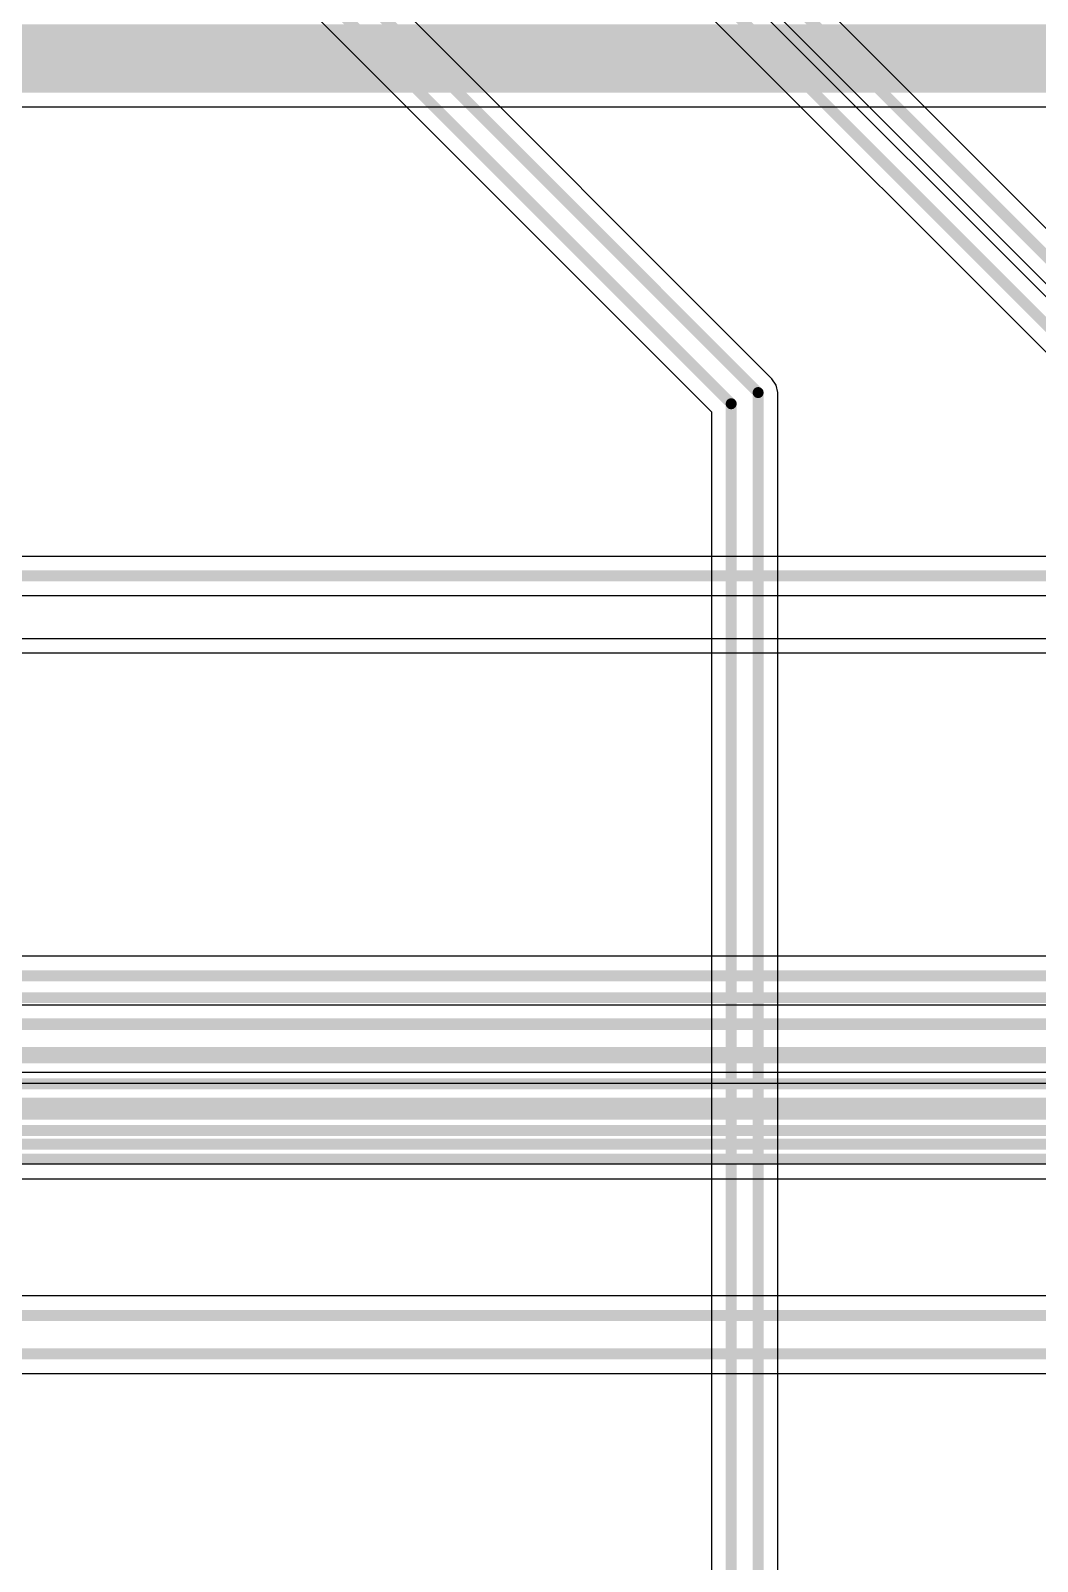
# Model space of a CAD drawing. Header units: inches. Extents: x 0 to 208, y 0 to 213.
# Drawn here: x 2.79 to 3.525, y 1.125 to 2.243 of the extents above; entities that cross this region are included whole.
import ezdxf

# ---------------------------------------------------------------- set-up
doc = ezdxf.new("R2010")
doc.units = ezdxf.units.IN
doc.header["$MEASUREMENT"] = 0
for name, color, linetype in [('Bottom Layer', 5, 'Continuous'), ('L2_GND1', 16, 'Continuous'), ('L3_SIG1', 76, 'Continuous'), ('L4_PWR', 90, 'Continuous'), ('L6_SIG2', 130, 'Continuous'), ('Top Layer', 1, 'Continuous')]:
    doc.layers.add(name, color=color, linetype=linetype)

msp = doc.modelspace()

# ---------------------------------------------------------------- linework, layer by layer
at = {"layer": 'Bottom Layer'}
msp.add_line((0.5871959, 2.1875692), (3.9306523, 2.1875692), dxfattribs=at)
msp.add_lwpolyline([(0.5389448, 2.2228712, 0.05, 0.05, 0), (5.0335858, 2.2228712, 0.05, 0.05, 0)], format="xyseb", dxfattribs=at)
at = {"layer": 'L2_GND1'}
for p, q in [((4.0846664, 1.8592743), (1.910455, 1.8592743)), ((1.9045429, 1.8307257), (4.0905786, 1.8307257))]:
    msp.add_line(p, q, dxfattribs=at)
msp.add_lwpolyline([(1.9045424, 1.845, 0.008, 0.008, 0), (4.0905791, 1.845, 0.008, 0.008, 0)], format="xyseb", dxfattribs=at)
at = {"layer": 'L3_SIG1'}
for p, q in [((3.8050873, 1.5672743), (0.8465438, 1.5672743)), ((1.0403028, 1.4827257), (3.9686571, 1.4827257)), ((3.9721125, 1.4742995), (1.2940253, 1.4742995)), ((1.3159128, 1.4047259), (4.0246693, 1.4047259))]:
    msp.add_line(p, q, dxfattribs=at)
for points in [[(0.7455768, 1.553, 0.008, 0.008, 0), (3.811, 1.553, 0.008, 0.008, 0)], [(0.5539996, 1.537, 0.008, 0.008, 0), (3.828, 1.537, 0.008, 0.008, 0)], [(0.9359996, 1.518, 0.008, 0.008, 0), (3.953, 1.518, 0.008, 0.008, 0)], [(0.9586616, 1.497, 0.008, 0.008, 0), (3.9686576, 1.497, 0.008, 0.008, 0)], [(1.2940248, 1.4600252, 0.008, 0.008, 0), (3.9780252, 1.4600252, 0.008, 0.008, 0)], [(1.305112, 1.44, 0.008, 0.008, 0), (4.0039989, 1.44, 0.008, 0.008, 0)], [(1.3100002, 1.4190002, 0.008, 0.008, 0), (4.0246698, 1.4190002, 0.008, 0.008, 0)]]:
    msp.add_lwpolyline(points, format="xyseb", dxfattribs=at)
at = {"layer": 'L4_PWR'}
for p, q in [((0.866, 1.7888041), (3.7678041, 1.7888041)), ((3.778, 1.799), (0.8669459, 1.799))]:
    msp.add_line(p, q, dxfattribs=at)
at = {"layer": 'L6_SIG2'}
for p, q in [((3.5920341, 1.5315635), (1.9392834, 1.5315635)), ((1.2959126, 1.4157257), (3.6329995, 1.4157257)), ((4.0940657, 1.3192745), (1.3201929, 1.3192745)), ((1.2901089, 1.2626539), (3.9671591, 1.2626539))]:
    msp.add_line(p, q, dxfattribs=at)
for points in [[(0.7837084, 1.5172892, 0.008, 0.008, 0), (3.5979468, 1.5172892, 0.008, 0.008, 0)], [(1.275, 1.493, 0.008, 0.008, 0), (3.599, 1.493, 0.008, 0.008, 0)], [(1.285, 1.474, 0.008, 0.008, 0), (3.608, 1.474, 0.008, 0.008, 0)], [(1.288, 1.452, 0.008, 0.008, 0), (3.6240001, 1.4520001, 0.008, 0.008, 0)], [(1.29, 1.43, 0.008, 0.008, 0), (3.633, 1.43, 0.008, 0.008, 0)], [(1.3036218, 1.3050002, 0.008, 0.008, 0), (4.0940662, 1.3050002, 0.008, 0.008, 0)], [(1.2735378, 1.2769282, 0.008, 0.008, 0), (3.9730718, 1.2769282, 0.008, 0.008, 0)]]:
    msp.add_lwpolyline(points, format="xyseb", dxfattribs=at)
at = {"layer": 'Top Layer'}
for p, q in [((3.331241, 1.9889459), (2.8294093, 2.4907777)), ((2.8052491, 2.4467259), (3.2871895, 1.9647856)), ((4.1990541, 1.4311329), (3.2047241, 2.4254629)), ((3.1803563, 2.4094567), (4.1808635, 1.4089495)), ((4.102925, 1.4772619), (3.2032833, 2.3769037)), ((3.1872771, 2.3525359), (4.0785575, 1.4612556)), ((3.3312413, 1.9889457), (3.331241, 1.9889459)), ((3.3343355, 1.9843148), (3.3312413, 1.9889457)), ((3.3354222, 1.9788522), (3.3343355, 1.9843148)), ((3.3354221, 1.9788517), (3.3354222, 1.9788522)), ((3.3354221, 0.9729268), (3.3354221, 1.9788517)), ((3.2871895, 1.9647856), (3.2871895, 0.8966369))]:
    msp.add_line(p, q, dxfattribs=at)
for points in [[(2.8193158, 2.4806842, 0.008, 0.008, 0), (3.3211478, 1.9788522, 0.008, 0.008, 0)], [(2.8111618, 2.4610002, 0.008, 0.008, 0), (3.3014638, 1.9706982, 0.008, 0.008, 0)], [(3.1904498, 2.4195502, 0.008, 0.008, 0), (4.1951378, 1.4148622, 0.008, 0.008, 0)], [(3.1931898, 2.3668102, 0.008, 0.008, 0), (4.0928318, 1.4671682, 0.008, 0.008, 0)], [(3.3211478, 0.8098742, 0.008, 0.008, 0), (3.3211478, 1.9788522, 0.008, 0.008, 0)], [(3.3014638, 0.8098742, 0.008, 0.008, 0), (3.3014638, 1.9706982, 0.008, 0.008, 0)]]:
    msp.add_lwpolyline(points, format="xyseb", dxfattribs=at)
for points in [[(3.3191478, 1.9788522, 0.004, 0.004, 1), (3.3231478, 1.9788522, 0.004, 0.004, 1)], [(3.3191478, 1.9788522, 0.004, 0.004, 1), (3.3231478, 1.9788522, 0.004, 0.004, 1)], [(3.2994638, 1.9706982, 0.004, 0.004, 1), (3.3034638, 1.9706982, 0.004, 0.004, 1)], [(3.2994638, 1.9706982, 0.004, 0.004, 1), (3.3034638, 1.9706982, 0.004, 0.004, 1)]]:
    msp.add_lwpolyline(points, format="xyseb", close=True, dxfattribs=at)

doc.saveas('drawing.dxf')
